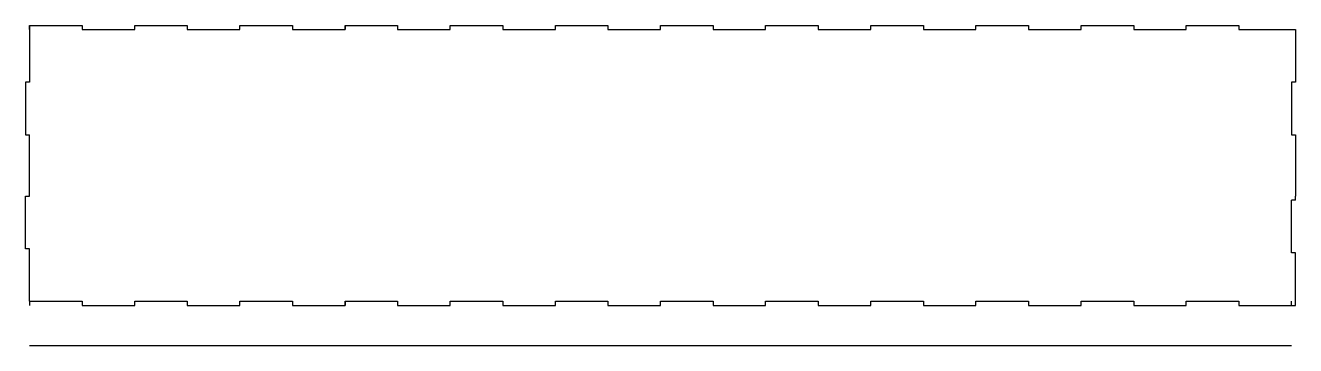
# Model space of a CAD drawing. Header units: millimetres. Extents: x -2 to 602, y -150 to 2.
import ezdxf

# ---------------------------------------------------------------- set-up
doc = ezdxf.new("R2010")
doc.units = ezdxf.units.MM
doc.layers.get('0').update_dxf_attribs({"linetype": 'CONTINUOUS'})

msp = doc.modelspace()

# ---------------------------------------------------------------- linework, layer by layer
for p, q in [((0, 0), (0, 2)), ((0, 2), (25, 2)), ((0, 2), (25, 2)), ((0, 2), (0, 0)), ((0, 0), (0, -25)), ((25, 2), (25, 0)), ((25, 2), (25, 0)), ((25, 0), (50, 0)), ((25, 0), (50, 0)), ((50, 0), (50, 2)), ((50, 2), (75, 2)), ((50, 2), (75, 2)), ((50, 0), (50, 2)), ((75, 2), (75, 0)), ((75, 2), (75, 0)), ((75, 0), (100, 0)), ((75, 0), (100, 0)), ((100, 2), (125, 2)), ((100, 2), (125, 2)), ((100, 0), (100, 2)), ((100, 0), (100, 2)), ((125, 2), (125, 0)), ((125, 2), (125, 0)), ((125, 0), (150, 0)), ((125, 0), (150, 0)), ((150, 0), (150, 2)), ((150, 0), (150, 2)), ((150, 2), (150, 0)), ((150, 2), (175, 2)), ((175, 2), (175, 0)), ((175, 0), (200, 0)), ((200, 2), (225, 2)), ((200, 0), (200, 2)), ((225, 2), (225, 0)), ((225, 0), (250, 0)), ((250, 0), (250, 2)), ((250, 2), (275, 2)), ((275, 2), (275, 0)), ((275, 0), (300, 0)), ((300, 2), (325, 2)), ((300, 0), (300, 2)), ((325, 2), (325, 0)), ((325, 0), (350, 0)), ((350, 0), (350, 2)), ((350, 2), (375, 2)), ((375, 2), (375, 0)), ((375, 0), (400, 0)), ((400, 2), (425, 2)), ((400, 0), (400, 2)), ((425, 2), (425, 0)), ((425, 0), (450, 0)), ((450, 2), (475, 2)), ((450, 0), (450, 2)), ((475, 2), (475, 0)), ((475, 0), (500, 0)), ((500, 0), (500, 2)), ((500, 2), (525, 2)), ((525, 2), (525, 0)), ((525, 0), (550, 0)), ((550, 0), (550, 2)), ((550, 2), (575, 2)), ((575, 2), (575, 0)), ((575, 0), (600, 0)), ((600, 0), (602, 0)), ((602, 0), (602, -25)), ((0, -25), (-2, -25)), ((-2, -25), (-2, -50)), ((602, -25), (600, -25)), ((600, -25), (600, -50)), ((-2, -50), (0, -50)), ((0, -79), (0, -50)), ((600, -50), (602, -50)), ((602, -50), (602, -79)), ((-2, -104), (-2, -79)), ((-2, -79), (0, -79)), ((600, -106), (600, -81)), ((602, -81), (600, -81)), ((602, -81), (602, -79)), ((0, -104), (-2, -104)), ((0, -129), (0, -104)), ((602, -106), (600, -106)), ((602, -131), (602, -106)), ((0, -129), (0, -131)), ((0, -129), (25, -129)), ((0, -129), (25, -129)), ((25, -129), (25, -131)), ((25, -129), (25, -131)), ((25, -131), (50, -131)), ((25, -131), (50, -131)), ((50, -131), (50, -129)), ((50, -129), (75, -129)), ((50, -129), (75, -129)), ((50, -131), (50, -129)), ((75, -129), (75, -131)), ((75, -129), (75, -131)), ((75, -131), (100, -131)), ((75, -131), (100, -131)), ((100, -131), (100, -129)), ((100, -129), (125, -129)), ((100, -131), (100, -129)), ((100, -129), (125, -129)), ((125, -129), (125, -131)), ((125, -129), (125, -131)), ((125, -131), (150, -131)), ((125, -131), (150, -131)), ((150, -131), (150, -129)), ((150, -131), (150, -129)), ((150, -129), (175, -129)), ((150, -129), (150, -131)), ((175, -129), (175, -131)), ((175, -131), (200, -131)), ((200, -129), (225, -129)), ((200, -131), (200, -129)), ((225, -129), (225, -131)), ((225, -131), (250, -131)), ((250, -131), (250, -129)), ((250, -129), (275, -129)), ((275, -129), (275, -131)), ((275, -131), (300, -131)), ((300, -131), (300, -129)), ((300, -129), (325, -129)), ((325, -129), (325, -131)), ((325, -131), (350, -131)), ((350, -129), (375, -129)), ((350, -131), (350, -129)), ((375, -129), (375, -131)), ((375, -131), (400, -131)), ((400, -131), (400, -129)), ((400, -129), (425, -129)), ((425, -129), (425, -131)), ((425, -131), (450, -131)), ((450, -131), (450, -129)), ((450, -129), (475, -129)), ((475, -129), (475, -131)), ((475, -131), (500, -131)), ((500, -129), (525, -129)), ((500, -131), (500, -129)), ((525, -129), (525, -131)), ((525, -131), (550, -131)), ((550, -131), (550, -129)), ((550, -129), (575, -129)), ((575, -129), (575, -131)), ((575, -131), (600, -131)), ((600, -131), (600, -129)), ((600, -131), (602, -131)), ((0, -150), (600, -150))]:
    msp.add_line(p, q)

doc.saveas('drawing.dxf')
